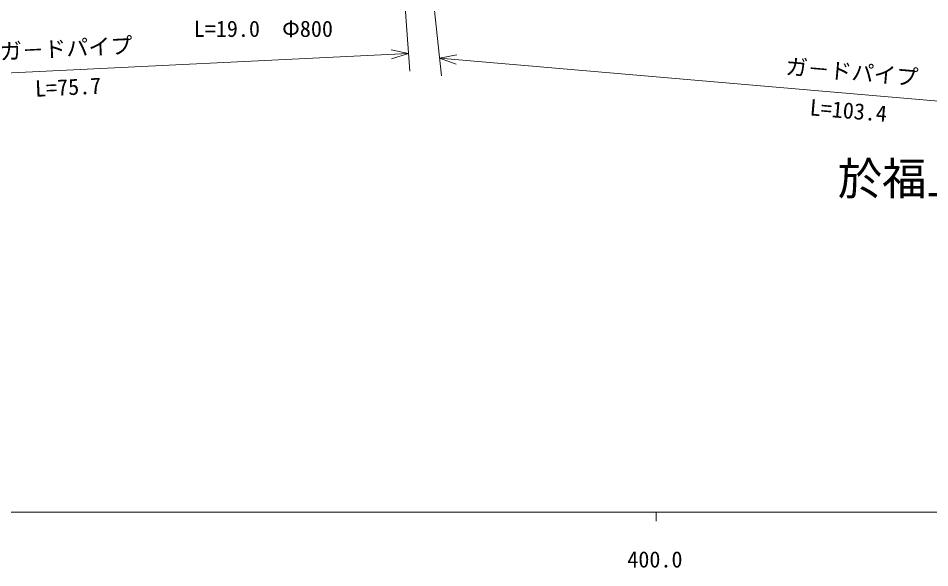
# Model space of a CAD drawing. Units: millimetres, scale not verified. Extents: x 40000 to 680000, y 20000 to 380000.
# Drawn here: x 395926 to 498893, y 198715 to 260818 of the extents above; entities that cross this region are included whole.
import ezdxf
from ezdxf.enums import TextEntityAlignment as Align

# ---------------------------------------------------------------- set-up
doc = ezdxf.new("R2010")
doc.units = ezdxf.units.MM
doc.header["$LTSCALE"] = 1000
for name, color, linetype, lineweight in [('M-BGD', 7, 'Continuous', 13), ('M-STR-HTXT', 7, 'Continuous', 13), ('M-STR-STRC', 7, 'Continuous', 13), ('M-TTL-BAND', 7, 'Continuous', 13)]:
    doc.layers.add(name, color=color, linetype=linetype, lineweight=lineweight)
doc.styles.add('@ＭＳ ゴシック', font='')
doc.styles.add('ＭＳ ゴシック', font='')
doc.styles.get('@ＭＳ ゴシック').set_extended_font_data('@MS Gothic')
doc.styles.get('ＭＳ ゴシック').set_extended_font_data('MS Gothic')

msp = doc.modelspace()

# ---------------------------------------------------------------- linework, layer by layer
at = {"layer": 'M-STR-STRC'}
for p, q in [((437897, 285770), (440160, 254843)), ((440334, 285981), (443720, 254325)), ((440014, 256838), (362915, 253060)), ((440014, 256838), (438059, 257260)), ((438109, 256226), (440014, 256838)), ((445476, 256663), (443507, 256314)), ((536240, 248280), (443507, 256314)), ((443507, 256314), (445387, 255631))]:
    msp.add_line(p, q, dxfattribs=at)
at = {"layer": 'M-TTL-BAND'}
for p, q in [((40000, 205000), (579000, 205000)), ((468000, 205000), (468000, 204000))]:
    msp.add_line(p, q, dxfattribs=at)

# ---------------------------------------------------------------- texts
at = {"layer": 'M-BGD', "style": 'ＭＳ ゴシック'}
msp.add_text('於福上', height=3666, dxfattribs=at).set_placement((496012, 242694), align=Align.MIDDLE_CENTER)
at = {"layer": 'M-STR-HTXT', "style": 'ＭＳ ゴシック'}
msp.add_text('L=19.0\u3000Φ800', height=1833, dxfattribs=at).set_placement((423614, 260539), align=Align.TOP_CENTER)
at = {"layer": 'M-STR-STRC', "style": 'ＭＳ ゴシック'}
for rotation, p in [(2.805, (401415, 255948)), (355.048, (489960, 253293))]:
    msp.add_text('ガ－ドパイプ', height=1833, rotation=rotation, dxfattribs=at).set_placement(p, align=Align.BOTTOM_CENTER)
at = {"layer": 'M-STR-STRC', "style": '@ＭＳ ゴシック'}
for s, rotation, p in [('L=75.7', 2.805, (401513, 253950)), ('L=103.4', 355.048, (489787, 251301))]:
    msp.add_text(s, height=1833, rotation=rotation, dxfattribs=at).set_placement(p, align=Align.TOP_CENTER)
at = {"layer": 'M-TTL-BAND', "style": 'ＭＳ ゴシック'}
msp.add_text('400.0', height=1833, dxfattribs=at).set_placement((467844, 198195), align=Align.BOTTOM_CENTER)

doc.saveas('drawing.dxf')
